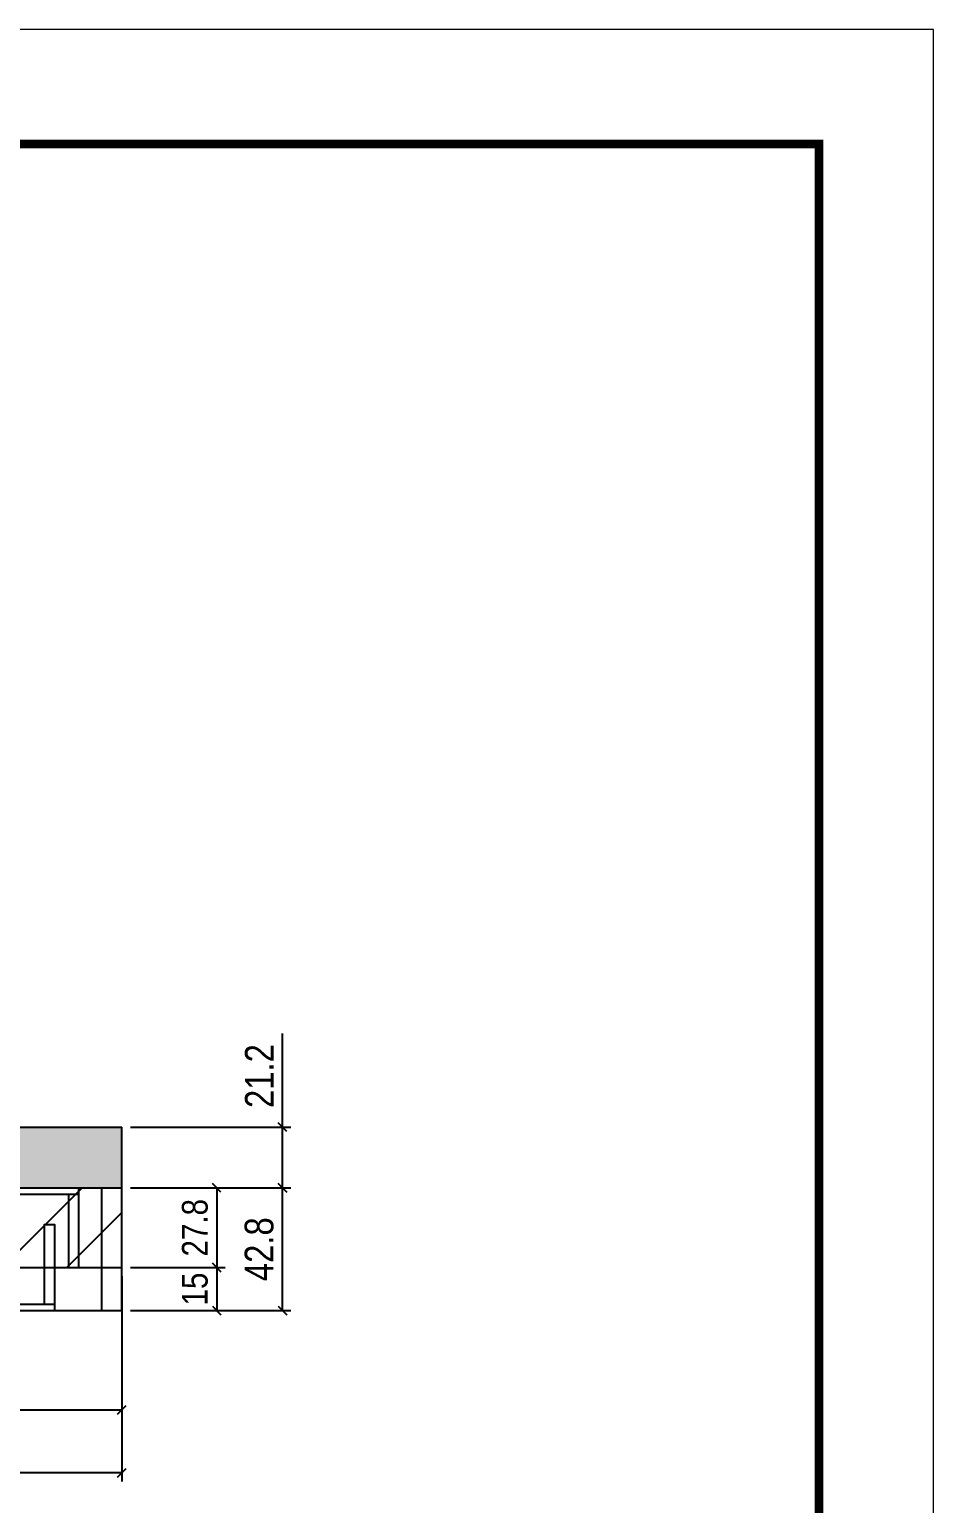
# Model space of a CAD drawing. Extents: x -20960 to -5926, y -2106 to 21915.
# Drawn here: x -9453 to -9137, y 8766 to 9281 of the extents above; entities that cross this region are included whole.
import ezdxf

# ---------------------------------------------------------------- set-up
doc = ezdxf.new("R2010")
doc.units = 0
doc.linetypes.add('DASHED', pattern=[0.75, 0.5, -0.25])
for name, color, linetype in [('COTA', 241, 'Continuous'), ('Painéis', 200, 'Continuous'), ('Reaproveitamento', 251, 'Continuous'), ('SARR_2.2x7', 40, 'Continuous'), ('SARR_3.5x7', 81, 'Continuous')]:
    doc.layers.add(name, color=color, linetype=linetype)
doc.layers.add('Folhas', color=255, linetype='Continuous', lineweight=9)
doc.layers.add('SARRAFO DE PRESSAO', color=251, linetype='DASHED', lineweight=9)
doc.styles.add('COTA TECNICA', font='techl___.ttf', dxfattribs={"height": 10})
doc.styles.add('COTA TECNICA-50', font='techl___.ttf', dxfattribs={"height": 9})
doc.dimstyles.new('COTA PAINEL-50', dxfattribs={"dimtxt": 9, "dimasz": 3, "dimexe": 3, "dimexo": 3, "dimgap": 3, "dimtad": 1, "dimdec": 1, "dimzin": 12, "dimdsep": 46, "dimtxsty": 'COTA TECNICA-50', "dimblk1": 'OBLIQUE', "dimblk2": 'OBLIQUE', "dimsah": 1, "dimcen": 0.9, "dimclrd": 4, "dimclre": 4, "dimclrt": 240, "dimadec": 1, "dimazin": 3, "dimtfac": 1, "dimtdec": 1, "dimtmove": 0, "dimatfit": 3, "dimfxl": 1, "dimtolj": 1, "dimtzin": 12, "dimarcsym": 0})
doc.dimstyles.new('PAINEL', dxfattribs={"dimtxt": 10, "dimasz": 3, "dimexe": 3, "dimexo": 3, "dimgap": 3, "dimtad": 1, "dimdec": 1, "dimzin": 12, "dimdsep": 46, "dimtxsty": 'COTA TECNICA', "dimblk1": 'OBLIQUE', "dimblk2": 'OBLIQUE', "dimsah": 1, "dimcen": 0.9, "dimclrd": 4, "dimclre": 4, "dimclrt": 240, "dimadec": 1, "dimazin": 3, "dimtfac": 1, "dimtdec": 1, "dimtmove": 0, "dimatfit": 3, "dimfxl": 1, "dimtolj": 1, "dimtzin": 12, "dimarcsym": 0})

# ---------------------------------------------------------------- blocks, each defined once
blk = doc.blocks.new('9999999999')
at = {"layer": 'Folhas'}
blk.add_lwpolyline([(98138.98, 34190.21), (99623.98, 34190.21), (99623.98, 35240.21), (98138.98, 35240.21)], close=True, dxfattribs=at)
at = {"layer": 'Folhas', "color": 30, "const_width": 3}
blk.add_lwpolyline([(98213.98, 34230.21), (99583.98, 34230.21), (99583.98, 35200.21), (98213.98, 35200.21)], close=True, dxfattribs=at)
blk = doc.blocks.new('_Oblique')
at = {"color": 0, "linetype": 'ByBlock', "lineweight": -2}
blk.add_line((-0.5, -0.5), (0.5, 0.5), dxfattribs=at)
blk = doc.blocks.new('*D1685')
at = {"layer": 'COTA', "color": 4, "lineweight": -2, "ltscale": 25, "transparency": 16777216}
for p, q in [((-9417.4, 8876.53), (-9361.34, 8876.53)), ((-9364.34, 8833.73), (-9364.34, 8876.53)), ((-9417.4, 8833.73), (-9361.34, 8833.73))]:
    blk.add_line(p, q, dxfattribs=at)
at = {"layer": 'Defpoints', "color": 0, "ltscale": 25, "transparency": 16777216}
for p in [(-9420.4, 8876.53), (-9364.34, 8876.53), (-9420.4, 8833.73)]:
    blk.add_point(p, dxfattribs=at)
at = {"layer": 'COTA', "color": 4, "lineweight": -2, "ltscale": 25, "transparency": 16777216, "xscale": 3, "yscale": 3, "zscale": 3}
for p, rotation in [((-9364.34, 8876.53), 90), ((-9364.34, 8833.73), 270)]:
    blk.add_blockref('_Oblique', p, dxfattribs=dict(at, rotation=rotation))
at = {"layer": 'COTA', "color": 240, "ltscale": 25, "transparency": 16777216, "insert": (-9372.44, 8855.13), "char_height": 10, "attachment_point": 5, "rotation": 90, "style": 'COTA TECNICA'}
blk.add_mtext('\\A1;42.8', dxfattribs=at)
blk = doc.blocks.new('*D1687')
at = {"layer": 'COTA', "color": 4, "lineweight": -2, "ltscale": 25, "transparency": 16777216}
for p, q in [((-9420.4, 8845.73), (-9420.4, 8774.03)), ((-10122.38, 8832.73), (-10122.38, 8774.03)), ((-9420.4, 8777.03), (-10122.38, 8777.03))]:
    blk.add_line(p, q, dxfattribs=at)
at = {"layer": 'Defpoints', "color": 0, "ltscale": 25, "transparency": 16777216}
for p in [(-9420.4, 8848.73), (-10122.38, 8835.73), (-10122.38, 8777.03)]:
    blk.add_point(p, dxfattribs=at)
at = {"layer": 'COTA', "color": 4, "lineweight": -2, "ltscale": 25, "transparency": 16777216, "xscale": 3, "yscale": 3, "zscale": 3, "rotation": 180}
blk.add_blockref('_Oblique', (-10122.38, 8777.03), dxfattribs=at)
at = {"layer": 'COTA', "color": 4, "lineweight": -2, "ltscale": 25, "transparency": 16777216, "xscale": 3, "yscale": 3, "zscale": 3}
blk.add_blockref('_Oblique', (-9420.4, 8777.03), dxfattribs=at)
at = {"layer": 'COTA', "color": 240, "ltscale": 25, "transparency": 16777216, "insert": (-9775.39, 8785.14), "char_height": 10, "attachment_point": 5, "style": 'COTA TECNICA'}
blk.add_mtext('\\A1;702', dxfattribs=at)
blk = doc.blocks.new('*D1688')
at = {"layer": 'COTA', "color": 4, "lineweight": -2, "ltscale": 25, "transparency": 16777216}
for p, q in [((-9364.34, 8897.73), (-9364.34, 8930.46)), ((-9417.4, 8897.73), (-9361.34, 8897.73)), ((-9364.34, 8876.53), (-9364.34, 8897.73)), ((-9417.4, 8876.53), (-9361.34, 8876.53))]:
    blk.add_line(p, q, dxfattribs=at)
at = {"layer": 'Defpoints', "color": 0, "ltscale": 25, "transparency": 16777216}
for p in [(-9420.4, 8897.73), (-9364.34, 8897.73), (-9420.4, 8876.53)]:
    blk.add_point(p, dxfattribs=at)
at = {"layer": 'COTA', "color": 4, "lineweight": -2, "ltscale": 25, "transparency": 16777216, "xscale": 3, "yscale": 3, "zscale": 3}
for p, rotation in [((-9364.34, 8897.73), 90), ((-9364.34, 8876.53), 270)]:
    blk.add_blockref('_Oblique', p, dxfattribs=dict(at, rotation=rotation))
at = {"layer": 'COTA', "color": 240, "ltscale": 25, "transparency": 16777216, "insert": (-9372.4, 8915.59), "char_height": 10, "attachment_point": 5, "rotation": 90, "style": 'COTA TECNICA'}
blk.add_mtext('\\A1;21.2', dxfattribs=at)
blk = doc.blocks.new('*D1689')
at = {"layer": 'COTA', "color": 4, "lineweight": -2, "ltscale": 25, "transparency": 16777216}
for p, q in [((-9634.38, 8845.73), (-9634.38, 8796.04)), ((-9420.4, 8830.73), (-9420.4, 8796.04)), ((-9634.38, 8799.04), (-9420.4, 8799.04))]:
    blk.add_line(p, q, dxfattribs=at)
at = {"layer": 'Defpoints', "color": 0, "ltscale": 25, "transparency": 16777216}
for p in [(-9634.38, 8848.73), (-9420.4, 8833.73), (-9420.4, 8799.04)]:
    blk.add_point(p, dxfattribs=at)
at = {"layer": 'COTA', "color": 4, "lineweight": -2, "ltscale": 25, "transparency": 16777216, "xscale": 3, "yscale": 3, "zscale": 3, "rotation": 180}
blk.add_blockref('_Oblique', (-9634.38, 8799.04), dxfattribs=at)
at = {"layer": 'COTA', "color": 4, "lineweight": -2, "ltscale": 25, "transparency": 16777216, "xscale": 3, "yscale": 3, "zscale": 3}
blk.add_blockref('_Oblique', (-9420.4, 8799.04), dxfattribs=at)
at = {"layer": 'COTA', "color": 240, "ltscale": 25, "transparency": 16777216, "insert": (-9527.39, 8807.11), "char_height": 10, "attachment_point": 5, "style": 'COTA TECNICA'}
blk.add_mtext('\\A1;214', dxfattribs=at)
blk = doc.blocks.new('*D1702')
at = {"layer": 'COTA', "color": 4, "lineweight": -2, "transparency": 16777216}
for p, q in [((-9417.4, 8876.53), (-9384.29, 8876.53)), ((-9387.29, 8876.53), (-9387.29, 8848.73)), ((-9417.4, 8848.73), (-9384.29, 8848.73))]:
    blk.add_line(p, q, dxfattribs=at)
at = {"layer": 'Defpoints', "color": 0, "transparency": 16777216}
for p in [(-9420.4, 8876.53), (-9420.4, 8848.73), (-9387.29, 8848.73)]:
    blk.add_point(p, dxfattribs=at)
at = {"layer": 'COTA', "color": 4, "lineweight": -2, "transparency": 16777216, "xscale": 3, "yscale": 3, "zscale": 3}
for p, rotation in [((-9387.29, 8876.53), 90), ((-9387.29, 8848.73), 270)]:
    blk.add_blockref('_Oblique', p, dxfattribs=dict(at, rotation=rotation))
at = {"layer": 'COTA', "color": 240, "transparency": 16777216, "insert": (-9394.88, 8862.63), "char_height": 9, "attachment_point": 5, "rotation": 90, "style": 'COTA TECNICA-50'}
blk.add_mtext('\\A1;27.8', dxfattribs=at)
blk = doc.blocks.new('*D1703')
at = {"layer": 'COTA', "color": 4, "lineweight": -2, "transparency": 16777216}
for p, q in [((-9417.4, 8848.73), (-9384.29, 8848.73)), ((-9387.29, 8848.73), (-9387.29, 8833.73)), ((-9417.4, 8833.73), (-9384.29, 8833.73))]:
    blk.add_line(p, q, dxfattribs=at)
at = {"layer": 'Defpoints', "color": 0, "transparency": 16777216}
for p in [(-9420.4, 8848.73), (-9420.4, 8833.73), (-9387.29, 8833.73)]:
    blk.add_point(p, dxfattribs=at)
at = {"layer": 'COTA', "color": 4, "lineweight": -2, "transparency": 16777216, "xscale": 3, "yscale": 3, "zscale": 3}
for p, rotation in [((-9387.29, 8848.73), 90), ((-9387.29, 8833.73), 270)]:
    blk.add_blockref('_Oblique', p, dxfattribs=dict(at, rotation=rotation))
at = {"layer": 'COTA', "color": 240, "transparency": 16777216, "insert": (-9394.89, 8841.23), "char_height": 9, "attachment_point": 5, "rotation": 90, "style": 'COTA TECNICA-50'}
blk.add_mtext('\\A1;15', dxfattribs=at)

msp = doc.modelspace()

# ---------------------------------------------------------------- hatches: boundary and pattern name
at = {"layer": 'COTA', "linetype": 'ByBlock'}
h = msp.add_hatch(dxfattribs=at)
h.set_pattern_fill('AR-CONC', color=256, scale=0.03)
h.set_pattern_definition([(50, (-3197, -5742.8755), (5.4655401, -0.4781726), [0.5715, -6.2865]), (355, (-3197, -5742.8755), (-1.0573026, 5.7317054), [0.4572, -5.0292175]), (100.451445, (-3196.5445, -5742.9154), (4.4082374, 5.2535326), [0.4857003, -5.3427073]), (46.1842, (-3197, -5741.3515), (8.1323712, -1.2612698), [0.85725, -9.42975]), (96.63556, (-3196.322, -5741.457), (7.122124, 7.4227837), [0.7285507, -8.0140682]), (351.18415, (-3197, -5741.3515), (7.122124, 7.4227837), [0.685799, -7.543792]), (21, (-3196.238, -5741.7325), (4.5484317, -3.067956), [0.5715, -6.2865]), (326, (-3196.238, -5741.7325), (1.8540609, 5.525639), [0.4572, -5.0292]), (71.451445, (-3195.859, -5741.988), (6.4024926, 2.457683), [0.4857003, -5.3426981]), (37.5, (-3197, -5742.8755), (0.0926581, 2.53665117), [0, -4.96824, 0, -5.1054, 0, -5.04825]), (7.5, (-3197, -5742.8755), (2.00458988, 3.00541724), [0, -2.91084, 0, -4.85394, 0, -1.92405]), (327.5, (-3198.6993, -5742.8755), (4.06771786, -0.17186232), [0, -1.905, 0, -5.9436, 0, -7.8867]), (317.5, (-3199.4613, -5742.8755), (4.44387544, 0.7627947), [0, -2.4765, 0, -3.94716, 0, -5.6007])])
h.paths.add_polyline_path([(-10122.38, 8876.53), (-9420.4, 8876.53), (-9420.4, 8897.73), (-10374.12, 8897.73), (-10374.12, 8884.53), (-10145.12, 8884.53), (-10145.12, 8835.73), (-10122.38, 8835.73)])
at = {"layer": 'Reaproveitamento'}
h = msp.add_hatch(dxfattribs=at)
h.set_pattern_fill('ANSI31', color=256, scale=5)
h.set_pattern_definition([(45, (-3197, -5742.876), (-11.22532, 11.22532), [])])
h.paths.add_polyline_path([(-9634.38, 8876.53), (-9634.38, 8848.73), (-9420.4, 8848.73), (-9420.4, 8876.53)])

# ---------------------------------------------------------------- linework, layer by layer
at = {"layer": 'COTA', "linetype": 'ByBlock'}
for p in [(-10374.12, 8897.73), (-9420.4, 8876.53)]:
    msp.add_line(p, (-9420.4, 8897.73), dxfattribs=at)
at = {"layer": 'Painéis'}
for p, q in [((-10122.38, 8876.53), (-9420.4, 8876.53)), ((-10122.38, 8848.73), (-9420.4, 8848.73)), ((-9740.4, 8833.73), (-9420.4, 8833.73))]:
    msp.add_line(p, q, dxfattribs=at)
at = {"layer": 'Painéis', "ltscale": 25}
msp.add_line((-9420.4, 8833.73), (-9420.4, 8876.53), dxfattribs=at)
at = {"layer": 'SARR_2.2x7', "linetype": 'Continuous'}
for p, q in [((-9634.38, 8874.33), (-9435.4, 8874.33)), ((-9427.4, 8848.73), (-9427.4, 8876.53)), ((-9427.4, 8833.73), (-9427.4, 8848.73)), ((-9625.86, 8835.93), (-9443.9, 8835.93))]:
    msp.add_line(p, q, dxfattribs=at)
at = {"layer": 'SARR_3.5x7'}
for p, q in [((-9438.9, 8848.73), (-9438.9, 8874.33)), ((-9435.4, 8848.73), (-9435.4, 8876.53)), ((-9438.9, 8848.73), (-9435.4, 8848.73))]:
    msp.add_line(p, q, dxfattribs=at)
msp.add_lwpolyline([(-9447.4, 8835.93), (-9447.4, 8863.73), (-9443.9, 8863.73), (-9443.9, 8833.73)], dxfattribs=at)

# ---------------------------------------------------------------- block references
at = {"layer": 'SARRAFO DE PRESSAO', "color": 6, "linetype": 'ByBlock'}
msp.add_blockref('9999999999', (-108760.98, -25959.14), dxfattribs=at)

# ---------------------------------------------------------------- dimensions: what is measured, and where the dimension line sits
at = {"layer": 'COTA', "ltscale": 25}
dim = msp.add_linear_dim(base=(-9364.34, 8897.73), p1=(-9420.4, 8876.53), p2=(-9420.4, 8897.73), angle=90, dimstyle='PAINEL', dxfattribs=at)
dim.commit()
dim.dimension.update_dxf_attribs({"geometry": '*D1688', "text_midpoint": (-9372.4, 8915.59)})
dim = msp.add_linear_dim(base=(-9364.34, 8876.53), p1=(-9420.4, 8833.73), p2=(-9420.4, 8876.53), angle=90, dimstyle='PAINEL', dxfattribs=at)
dim.commit()
dim.dimension.update_dxf_attribs({"geometry": '*D1685', "text_midpoint": (-9364.34, 8855.13), "dimtype": 160})
at = {"layer": 'COTA'}
dim = msp.add_linear_dim(base=(-9387.29, 8848.73), p1=(-9420.4, 8876.53), p2=(-9420.4, 8848.73), angle=90, dimstyle='COTA PAINEL-50', dxfattribs=at)
dim.commit()
dim.dimension.update_dxf_attribs({"geometry": '*D1702', "text_midpoint": (-9387.29, 8862.63), "dimtype": 160})
at = {"layer": 'COTA', "ltscale": 25}
dim = msp.add_linear_dim(base=(-10122.38, 8777.03), p1=(-9420.4, 8848.73), p2=(-10122.38, 8835.73), dimstyle='PAINEL', dxfattribs=at)
dim.commit()
dim.dimension.update_dxf_attribs({"geometry": '*D1687', "text_midpoint": (-9775.39, 8777.03), "dimtype": 160})
dim = msp.add_linear_dim(base=(-9420.4, 8799.04), p1=(-9634.38, 8848.73), p2=(-9420.4, 8833.73), dimstyle='PAINEL', dxfattribs=at)
dim.commit()
dim.dimension.update_dxf_attribs({"geometry": '*D1689', "text_midpoint": (-9527.39, 8807.11)})
at = {"layer": 'COTA'}
dim = msp.add_linear_dim(base=(-9387.29, 8833.73), p1=(-9420.4, 8848.73), p2=(-9420.4, 8833.73), angle=90, dimstyle='COTA PAINEL-50', override={"dimtmove": 1}, dxfattribs=at)
dim.commit()
dim.dimension.update_dxf_attribs({"geometry": '*D1703', "text_midpoint": (-9394.89, 8841.23)})

doc.saveas('drawing.dxf')
